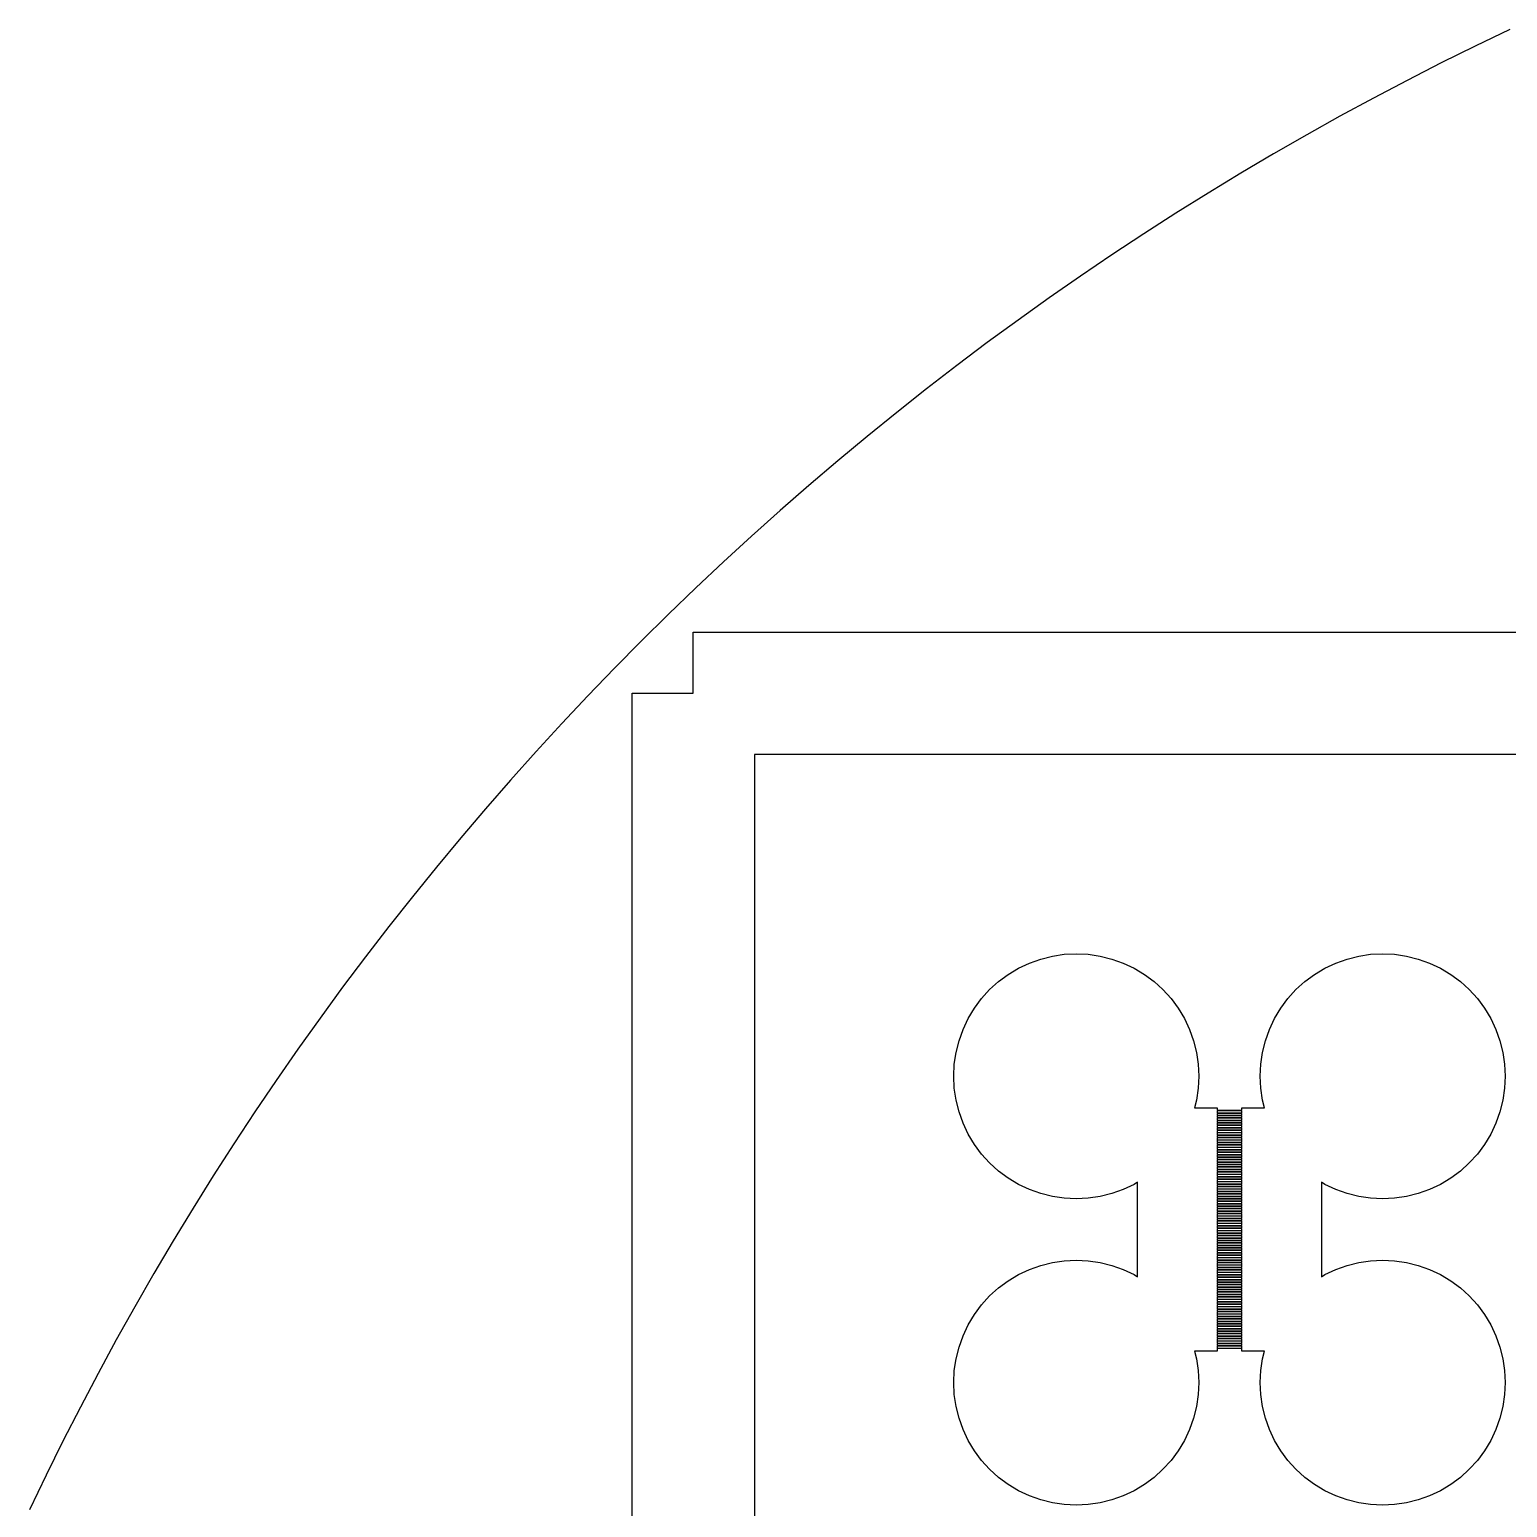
# Model space of a CAD drawing. Extents: x -18 to 83, y -18 to 83.
# Drawn here: x -13.58 to 10.54, y 53.96 to 78.08 of the extents above; entities that cross this region are included whole.
import ezdxf

# ---------------------------------------------------------------- set-up
doc = ezdxf.new("R2010")
doc.units = 0

msp = doc.modelspace()

# ---------------------------------------------------------------- linework, layer by layer
for p, q in [((10.573, 78.0822), (10.0121, 77.8128)), ((10.0121, 77.8128), (9.4547, 77.5365)), ((9.4547, 77.5365), (8.90068, 77.2533)), ((8.90068, 77.2533), (8.35017, 76.9634)), ((8.35017, 76.9634), (7.80327, 76.6667)), ((7.80327, 76.6667), (7.26006, 76.3634)), ((7.26006, 76.3634), (6.7206, 76.0534)), ((6.7206, 76.0534), (6.18498, 75.7368)), ((6.18498, 75.7368), (5.65329, 75.4137)), ((5.65329, 75.4137), (5.12561, 75.0841)), ((5.12561, 75.0841), (4.60202, 74.748)), ((4.60202, 74.748), (4.08258, 74.4055)), ((4.08258, 74.4055), (3.56738, 74.0567)), ((3.56738, 74.0567), (3.05652, 73.7015)), ((3.05652, 73.7015), (2.55003, 73.3402)), ((2.55003, 73.3402), (2.04803, 72.9726)), ((2.04803, 72.9726), (1.55058, 72.5989)), ((1.55058, 72.5989), (1.05775, 72.2192)), ((1.05775, 72.2192), (0.56961, 71.8334)), ((0.56961, 71.8334), (0.08626, 71.4416)), ((0.08626, 71.4416), (-0.39226, 71.044)), ((-0.39226, 71.044), (-0.86586, 70.6405)), ((-0.86586, 70.6405), (-1.33447, 70.2312)), ((-1.33447, 70.2312), (-1.79803, 69.8162)), ((-1.79803, 69.8162), (-2.25647, 69.3956)), ((-2.25647, 69.3956), (-2.7097, 68.9693)), ((-2.7097, 68.9693), (-3.15767, 68.5376)), ((-3.15767, 68.5376), (-3.60031, 68.1003)), ((-3.60031, 68.1003), (-4.03755, 67.6577)), ((-2.75, 67.25), (-2.75, 68.25)), ((-2.75, 68.25), (67.25, 68.25)), ((-4.03755, 67.6577), (-4.46931, 67.2097)), ((-4.46931, 67.2097), (-4.89557, 66.7565)), ((-3.75, -2.75), (-3.75, 67.25)), ((-3.75, 67.25), (-2.75, 67.25)), ((-4.89557, 66.7565), (-5.31621, 66.298)), ((-5.31621, 66.298), (-5.7312, 65.8345)), ((66.25, 66.25), (-1.75, 66.25)), ((-1.75, 66.25), (-1.75, -1.75)), ((-5.7312, 65.8345), (-6.14049, 65.3659)), ((-6.14049, 65.3659), (-6.54398, 64.8923)), ((-6.54398, 64.8923), (-6.94162, 64.4137)), ((-6.94162, 64.4137), (-7.33337, 63.9304)), ((-7.33337, 63.9304), (-7.71916, 63.4422)), ((-7.71916, 63.4422), (-8.09892, 62.9494)), ((2.91943, 62.9139), (3.10983, 62.9616)), ((3.10983, 62.9616), (3.30397, 62.9904)), ((3.30397, 62.9904), (3.5, 63)), ((3.5, 63), (3.69604, 62.9904)), ((3.69604, 62.9904), (3.89018, 62.9616)), ((3.89018, 62.9616), (4.08058, 62.9139)), ((7.91942, 62.9139), (8.10982, 62.9616)), ((8.10982, 62.9616), (8.30396, 62.9904)), ((8.30396, 62.9904), (8.5, 63)), ((8.5, 63), (8.69603, 62.9904)), ((8.69603, 62.9904), (8.89017, 62.9616)), ((8.89017, 62.9616), (9.08057, 62.9139)), ((-8.09892, 62.9494), (-8.47261, 62.452)), ((2.38887, 62.6629), (2.55722, 62.7638)), ((2.55722, 62.7638), (2.73463, 62.8477)), ((2.73463, 62.8477), (2.91943, 62.9139)), ((4.08058, 62.9139), (4.26538, 62.8477)), ((4.26538, 62.8477), (4.44279, 62.7638)), ((4.44279, 62.7638), (4.61115, 62.6629)), ((7.38885, 62.6629), (7.55721, 62.7638)), ((7.55721, 62.7638), (7.73462, 62.8477)), ((7.73462, 62.8477), (7.91942, 62.9139)), ((9.08057, 62.9139), (9.26537, 62.8477)), ((9.26537, 62.8477), (9.44278, 62.7638)), ((9.44278, 62.7638), (9.61113, 62.6629)), ((2.0858, 62.4142), (2.23122, 62.546)), ((2.23122, 62.546), (2.38887, 62.6629)), ((4.61115, 62.6629), (4.7688, 62.546)), ((4.7688, 62.546), (4.91422, 62.4142)), ((7.08578, 62.4142), (7.2312, 62.546)), ((7.2312, 62.546), (7.38885, 62.6629)), ((9.61113, 62.6629), (9.76878, 62.546)), ((9.76878, 62.546), (9.9142, 62.4142)), ((-8.47261, 62.452), (-8.84018, 61.95)), ((1.83707, 62.1111), (1.95398, 62.2688)), ((1.95398, 62.2688), (2.0858, 62.4142)), ((4.91422, 62.4142), (5.04604, 62.2688)), ((5.04604, 62.2688), (5.16295, 62.1111)), ((6.83705, 62.1111), (6.95396, 62.2688)), ((6.95396, 62.2688), (7.08578, 62.4142)), ((9.9142, 62.4142), (10.046, 62.2688)), ((10.046, 62.2688), (10.1629, 62.1111)), ((1.73616, 61.9428), (1.83707, 62.1111)), ((5.16295, 62.1111), (5.26385, 61.9428)), ((6.73615, 61.9428), (6.83705, 62.1111)), ((10.1629, 62.1111), (10.2638, 61.9428)), ((-8.84018, 61.95), (-9.20154, 61.4435)), ((1.58612, 61.5806), (1.65225, 61.7654)), ((1.65225, 61.7654), (1.73616, 61.9428)), ((5.26385, 61.9428), (5.34776, 61.7654)), ((5.34776, 61.7654), (5.41389, 61.5806)), ((6.58611, 61.5806), (6.65224, 61.7654)), ((6.65224, 61.7654), (6.73615, 61.9428)), ((10.2638, 61.9428), (10.3477, 61.7654)), ((10.3477, 61.7654), (10.4139, 61.5806)), ((1.53844, 61.3902), (1.58612, 61.5806)), ((5.41389, 61.5806), (5.46158, 61.3902)), ((6.53842, 61.3902), (6.58611, 61.5806)), ((10.4139, 61.5806), (10.4616, 61.3902)), ((-9.20154, 61.4435), (-9.55667, 60.9326)), ((1.50964, 61.196), (1.53844, 61.3902)), ((5.46158, 61.3902), (5.49037, 61.196)), ((6.50963, 61.196), (6.53842, 61.3902)), ((10.4616, 61.3902), (10.4904, 61.196)), ((1.5, 61), (1.50964, 61.196)), ((5.49037, 61.196), (5.5, 61)), ((6.5, 61), (6.50963, 61.196)), ((10.4904, 61.196), (10.5, 61)), ((-9.55667, 60.9326), (-9.9055, 60.4174)), ((1.50964, 60.804), (1.5, 61)), ((1.53844, 60.6098), (1.50964, 60.804)), ((5.49037, 60.804), (5.46158, 60.6098)), ((5.5, 61), (5.49037, 60.804)), ((6.50963, 60.804), (6.5, 61)), ((6.53842, 60.6098), (6.50963, 60.804)), ((10.4904, 60.804), (10.4616, 60.6098)), ((10.5, 61), (10.4904, 60.804)), ((1.58612, 60.4194), (1.53844, 60.6098)), ((5.46158, 60.6098), (5.43031, 60.485)), ((6.56969, 60.485), (6.53842, 60.6098)), ((10.4616, 60.6098), (10.4139, 60.4194)), ((-9.9055, 60.4174), (-10.248, 59.898)), ((1.65225, 60.2346), (1.58612, 60.4194)), ((5.43031, 60.485), (5.8, 60.485)), ((5.8, 60.485), (5.8, 60.445)), ((5.8, 60.445), (6.2, 60.445)), ((6.2, 60.435), (5.8, 60.435)), ((5.8, 60.435), (5.8, 60.405)), ((5.8, 60.405), (6.2, 60.405)), ((6.2, 60.395), (5.8, 60.395)), ((5.8, 60.395), (5.8, 60.365)), ((5.8, 60.365), (6.2, 60.365)), ((6.2, 60.355), (5.8, 60.355)), ((5.8, 60.355), (5.8, 60.325)), ((5.8, 60.325), (6.2, 60.325)), ((6.2, 60.315), (5.8, 60.315)), ((5.8, 60.315), (5.8, 60.285)), ((6.2, 60.445), (6.2, 60.485)), ((6.2, 60.485), (6.56969, 60.485)), ((6.2, 60.405), (6.2, 60.435)), ((6.2, 60.365), (6.2, 60.395)), ((6.2, 60.325), (6.2, 60.355)), ((6.2, 60.285), (6.2, 60.315)), ((10.4139, 60.4194), (10.3477, 60.2346)), ((1.73616, 60.0572), (1.65225, 60.2346)), ((1.83707, 59.8889), (1.73616, 60.0572)), ((5.8, 60.285), (6.2, 60.285)), ((6.2, 60.275), (5.8, 60.275)), ((5.8, 60.275), (5.8, 60.245)), ((5.8, 60.245), (6.2, 60.245)), ((6.2, 60.235), (5.8, 60.235)), ((5.8, 60.235), (5.8, 60.205)), ((5.8, 60.205), (6.2, 60.205)), ((6.2, 60.195), (5.8, 60.195)), ((5.8, 60.195), (5.8, 60.165)), ((5.8, 60.165), (6.2, 60.165)), ((6.2, 60.155), (5.8, 60.155)), ((5.8, 60.155), (5.8, 60.125)), ((5.8, 60.125), (6.2, 60.125)), ((6.2, 60.115), (5.8, 60.115)), ((5.8, 60.115), (5.8, 60.085)), ((5.8, 60.085), (6.2, 60.085)), ((6.2, 60.075), (5.8, 60.075)), ((5.8, 60.075), (5.8, 60.045)), ((6.2, 60.245), (6.2, 60.275)), ((6.2, 60.205), (6.2, 60.235)), ((6.2, 60.165), (6.2, 60.195)), ((6.2, 60.125), (6.2, 60.155)), ((6.2, 60.085), (6.2, 60.115)), ((6.2, 60.045), (6.2, 60.075)), ((10.2638, 60.0572), (10.1629, 59.8889)), ((10.3477, 60.2346), (10.2638, 60.0572)), ((-10.248, 59.898), (-10.5841, 59.3744)), ((1.95398, 59.7312), (1.83707, 59.8889)), ((5.8, 60.045), (6.2, 60.045)), ((6.2, 60.035), (5.8, 60.035)), ((5.8, 60.035), (5.8, 60.005)), ((5.8, 60.005), (6.2, 60.005)), ((6.2, 59.995), (5.8, 59.995)), ((5.8, 59.995), (5.8, 59.965)), ((5.8, 59.965), (6.2, 59.965)), ((6.2, 59.955), (5.8, 59.955)), ((5.8, 59.955), (5.8, 59.925)), ((5.8, 59.925), (6.2, 59.925)), ((6.2, 59.915), (5.8, 59.915)), ((5.8, 59.915), (5.8, 59.885)), ((5.8, 59.885), (6.2, 59.885)), ((6.2, 59.875), (5.8, 59.875)), ((5.8, 59.875), (5.8, 59.845)), ((5.8, 59.845), (6.2, 59.845)), ((6.2, 59.835), (5.8, 59.835)), ((5.8, 59.835), (5.8, 59.805)), ((6.2, 60.005), (6.2, 60.035)), ((6.2, 59.965), (6.2, 59.995)), ((6.2, 59.925), (6.2, 59.955)), ((6.2, 59.885), (6.2, 59.915)), ((6.2, 59.845), (6.2, 59.875)), ((6.2, 59.805), (6.2, 59.835)), ((10.1629, 59.8889), (10.046, 59.7312)), ((2.0858, 59.5858), (1.95398, 59.7312)), ((2.23122, 59.454), (2.0858, 59.5858)), ((5.8, 59.805), (6.2, 59.805)), ((6.2, 59.795), (5.8, 59.795)), ((5.8, 59.795), (5.8, 59.765)), ((5.8, 59.765), (6.2, 59.765)), ((6.2, 59.755), (5.8, 59.755)), ((5.8, 59.755), (5.8, 59.725)), ((5.8, 59.725), (6.2, 59.725)), ((6.2, 59.715), (5.8, 59.715)), ((5.8, 59.715), (5.8, 59.685)), ((5.8, 59.685), (6.2, 59.685)), ((6.2, 59.675), (5.8, 59.675)), ((5.8, 59.675), (5.8, 59.645)), ((5.8, 59.645), (6.2, 59.645)), ((6.2, 59.635), (5.8, 59.635)), ((5.8, 59.635), (5.8, 59.605)), ((5.8, 59.605), (6.2, 59.605)), ((6.2, 59.595), (5.8, 59.595)), ((5.8, 59.595), (5.8, 59.565)), ((6.2, 59.765), (6.2, 59.795)), ((6.2, 59.725), (6.2, 59.755)), ((6.2, 59.685), (6.2, 59.715)), ((6.2, 59.645), (6.2, 59.675)), ((6.2, 59.605), (6.2, 59.635)), ((6.2, 59.565), (6.2, 59.595)), ((9.9142, 59.5858), (9.76878, 59.454)), ((10.046, 59.7312), (9.9142, 59.5858)), ((-10.5841, 59.3744), (-10.9137, 58.8467)), ((2.38887, 59.3371), (2.23122, 59.454)), ((2.55722, 59.2361), (2.38887, 59.3371)), ((5.8, 59.565), (6.2, 59.565)), ((6.2, 59.555), (5.8, 59.555)), ((5.8, 59.555), (5.8, 59.525)), ((5.8, 59.525), (6.2, 59.525)), ((6.2, 59.515), (5.8, 59.515)), ((5.8, 59.515), (5.8, 59.485)), ((5.8, 59.485), (6.2, 59.485)), ((6.2, 59.475), (5.8, 59.475)), ((5.8, 59.475), (5.8, 59.445)), ((5.8, 59.445), (6.2, 59.445)), ((6.2, 59.435), (5.8, 59.435)), ((5.8, 59.435), (5.8, 59.405)), ((5.8, 59.405), (6.2, 59.405)), ((6.2, 59.395), (5.8, 59.395)), ((5.8, 59.395), (5.8, 59.365)), ((5.8, 59.365), (6.2, 59.365)), ((6.2, 59.355), (5.8, 59.355)), ((5.8, 59.355), (5.8, 59.325)), ((6.2, 59.525), (6.2, 59.555)), ((6.2, 59.485), (6.2, 59.515)), ((6.2, 59.445), (6.2, 59.475)), ((6.2, 59.405), (6.2, 59.435)), ((6.2, 59.365), (6.2, 59.395)), ((6.2, 59.325), (6.2, 59.355)), ((9.61113, 59.3371), (9.44278, 59.2361)), ((9.76878, 59.454), (9.61113, 59.3371)), ((2.73463, 59.1522), (2.55722, 59.2361)), ((2.91943, 59.0861), (2.73463, 59.1522)), ((4.26538, 59.1522), (4.08058, 59.0861)), ((4.44279, 59.2361), (4.26538, 59.1522)), ((4.5, 59.2704), (4.44279, 59.2361)), ((4.5, 57.7296), (4.5, 59.2704)), ((5.8, 59.325), (6.2, 59.325)), ((6.2, 59.315), (5.8, 59.315)), ((5.8, 59.315), (5.8, 59.285)), ((5.8, 59.285), (6.2, 59.285)), ((6.2, 59.275), (5.8, 59.275)), ((5.8, 59.275), (5.8, 59.245)), ((5.8, 59.245), (6.2, 59.245)), ((6.2, 59.235), (5.8, 59.235)), ((5.8, 59.235), (5.8, 59.205)), ((5.8, 59.205), (6.2, 59.205)), ((6.2, 59.195), (5.8, 59.195)), ((5.8, 59.195), (5.8, 59.165)), ((5.8, 59.165), (6.2, 59.165)), ((6.2, 59.155), (5.8, 59.155)), ((5.8, 59.155), (5.8, 59.125)), ((5.8, 59.125), (6.2, 59.125)), ((6.2, 59.115), (5.8, 59.115)), ((5.8, 59.115), (5.8, 59.085)), ((6.2, 59.285), (6.2, 59.315)), ((6.2, 59.245), (6.2, 59.275)), ((6.2, 59.205), (6.2, 59.235)), ((6.2, 59.165), (6.2, 59.195)), ((6.2, 59.125), (6.2, 59.155)), ((6.2, 59.085), (6.2, 59.115)), ((7.55721, 59.2361), (7.5, 59.2704)), ((7.5, 59.2704), (7.5, 57.7296)), ((7.73462, 59.1522), (7.55721, 59.2361)), ((7.91942, 59.0861), (7.73462, 59.1522)), ((9.26537, 59.1522), (9.08057, 59.0861)), ((9.44278, 59.2361), (9.26537, 59.1522)), ((3.10983, 59.0384), (2.91943, 59.0861)), ((3.30397, 59.0096), (3.10983, 59.0384)), ((3.5, 59), (3.30397, 59.0096)), ((3.69604, 59.0096), (3.5, 59)), ((3.89018, 59.0384), (3.69604, 59.0096)), ((4.08058, 59.0861), (3.89018, 59.0384)), ((5.8, 59.085), (6.2, 59.085)), ((6.2, 59.075), (5.8, 59.075)), ((5.8, 59.075), (5.8, 59.045)), ((5.8, 59.045), (6.2, 59.045)), ((6.2, 59.035), (5.8, 59.035)), ((5.8, 59.035), (5.8, 59.005)), ((5.8, 59.005), (6.2, 59.005)), ((6.2, 58.995), (5.8, 58.995)), ((5.8, 58.995), (5.8, 58.965)), ((5.8, 58.965), (6.2, 58.965)), ((6.2, 58.955), (5.8, 58.955)), ((5.8, 58.955), (5.8, 58.925)), ((5.8, 58.925), (6.2, 58.925)), ((6.2, 58.915), (5.8, 58.915)), ((5.8, 58.915), (5.8, 58.885)), ((5.8, 58.885), (6.2, 58.885)), ((6.2, 58.875), (5.8, 58.875)), ((5.8, 58.875), (5.8, 58.845)), ((6.2, 59.045), (6.2, 59.075)), ((6.2, 59.005), (6.2, 59.035)), ((6.2, 58.965), (6.2, 58.995)), ((6.2, 58.925), (6.2, 58.955)), ((6.2, 58.885), (6.2, 58.915)), ((6.2, 58.845), (6.2, 58.875)), ((8.10982, 59.0384), (7.91942, 59.0861)), ((8.30396, 59.0096), (8.10982, 59.0384)), ((8.5, 59), (8.30396, 59.0096)), ((8.69603, 59.0096), (8.5, 59)), ((8.89017, 59.0384), (8.69603, 59.0096)), ((9.08057, 59.0861), (8.89017, 59.0384)), ((-10.9137, 58.8467), (-11.2368, 58.315)), ((5.8, 58.845), (6.2, 58.845)), ((6.2, 58.835), (5.8, 58.835)), ((5.8, 58.835), (5.8, 58.805)), ((5.8, 58.805), (6.2, 58.805)), ((6.2, 58.795), (5.8, 58.795)), ((5.8, 58.795), (5.8, 58.765)), ((5.8, 58.765), (6.2, 58.765)), ((6.2, 58.755), (5.8, 58.755)), ((5.8, 58.755), (5.8, 58.725)), ((5.8, 58.725), (6.2, 58.725)), ((6.2, 58.715), (5.8, 58.715)), ((5.8, 58.715), (5.8, 58.685)), ((5.8, 58.685), (6.2, 58.685)), ((6.2, 58.675), (5.8, 58.675)), ((5.8, 58.675), (5.8, 58.645)), ((5.8, 58.645), (6.2, 58.645)), ((6.2, 58.635), (5.8, 58.635)), ((5.8, 58.635), (5.8, 58.605)), ((6.2, 58.805), (6.2, 58.835)), ((6.2, 58.765), (6.2, 58.795)), ((6.2, 58.725), (6.2, 58.755)), ((6.2, 58.685), (6.2, 58.715)), ((6.2, 58.645), (6.2, 58.675)), ((6.2, 58.605), (6.2, 58.635)), ((5.8, 58.605), (6.2, 58.605)), ((6.2, 58.595), (5.8, 58.595)), ((5.8, 58.595), (5.8, 58.565)), ((5.8, 58.565), (6.2, 58.565)), ((6.2, 58.555), (5.8, 58.555)), ((5.8, 58.555), (5.8, 58.525)), ((5.8, 58.525), (6.2, 58.525)), ((6.2, 58.515), (5.8, 58.515)), ((5.8, 58.515), (5.8, 58.485)), ((5.8, 58.485), (6.2, 58.485)), ((6.2, 58.475), (5.8, 58.475)), ((5.8, 58.475), (5.8, 58.445)), ((5.8, 58.445), (6.2, 58.445)), ((6.2, 58.435), (5.8, 58.435)), ((5.8, 58.435), (5.8, 58.405)), ((5.8, 58.405), (6.2, 58.405)), ((6.2, 58.395), (5.8, 58.395)), ((5.8, 58.395), (5.8, 58.365)), ((6.2, 58.565), (6.2, 58.595)), ((6.2, 58.525), (6.2, 58.555)), ((6.2, 58.485), (6.2, 58.515)), ((6.2, 58.445), (6.2, 58.475)), ((6.2, 58.405), (6.2, 58.435)), ((6.2, 58.365), (6.2, 58.395)), ((-11.2368, 58.315), (-11.5534, 57.7794)), ((5.8, 58.365), (6.2, 58.365)), ((6.2, 58.355), (5.8, 58.355)), ((5.8, 58.355), (5.8, 58.325)), ((5.8, 58.325), (6.2, 58.325)), ((6.2, 58.315), (5.8, 58.315)), ((5.8, 58.315), (5.8, 58.285)), ((5.8, 58.285), (6.2, 58.285)), ((6.2, 58.275), (5.8, 58.275)), ((5.8, 58.275), (5.8, 58.245)), ((5.8, 58.245), (6.2, 58.245)), ((6.2, 58.235), (5.8, 58.235)), ((5.8, 58.235), (5.8, 58.205)), ((5.8, 58.205), (6.2, 58.205)), ((6.2, 58.195), (5.8, 58.195)), ((5.8, 58.195), (5.8, 58.165)), ((5.8, 58.165), (6.2, 58.165)), ((6.2, 58.155), (5.8, 58.155)), ((5.8, 58.155), (5.8, 58.125)), ((6.2, 58.325), (6.2, 58.355)), ((6.2, 58.285), (6.2, 58.315)), ((6.2, 58.245), (6.2, 58.275)), ((6.2, 58.205), (6.2, 58.235)), ((6.2, 58.165), (6.2, 58.195)), ((6.2, 58.125), (6.2, 58.155)), ((2.73463, 57.8478), (2.91943, 57.9139)), ((2.91943, 57.9139), (3.10983, 57.9616)), ((3.10983, 57.9616), (3.30397, 57.9904)), ((3.30397, 57.9904), (3.5, 58)), ((3.5, 58), (3.69604, 57.9904)), ((3.69604, 57.9904), (3.89018, 57.9616)), ((3.89018, 57.9616), (4.08058, 57.9139)), ((4.08058, 57.9139), (4.26538, 57.8478)), ((5.8, 58.125), (6.2, 58.125)), ((6.2, 58.115), (5.8, 58.115)), ((5.8, 58.115), (5.8, 58.085)), ((5.8, 58.085), (6.2, 58.085)), ((6.2, 58.075), (5.8, 58.075)), ((5.8, 58.075), (5.8, 58.045)), ((5.8, 58.045), (6.2, 58.045)), ((6.2, 58.035), (5.8, 58.035)), ((5.8, 58.035), (5.8, 58.005)), ((5.8, 58.005), (6.2, 58.005)), ((6.2, 57.995), (5.8, 57.995)), ((5.8, 57.995), (5.8, 57.965)), ((5.8, 57.965), (6.2, 57.965)), ((6.2, 57.955), (5.8, 57.955)), ((5.8, 57.955), (5.8, 57.925)), ((5.8, 57.925), (6.2, 57.925)), ((6.2, 57.915), (5.8, 57.915)), ((5.8, 57.915), (5.8, 57.885)), ((5.8, 57.885), (6.2, 57.885)), ((6.2, 58.085), (6.2, 58.115)), ((6.2, 58.045), (6.2, 58.075)), ((6.2, 58.005), (6.2, 58.035)), ((6.2, 57.965), (6.2, 57.995)), ((6.2, 57.925), (6.2, 57.955)), ((6.2, 57.885), (6.2, 57.915)), ((7.73462, 57.8478), (7.91942, 57.9139)), ((7.91942, 57.9139), (8.10982, 57.9616)), ((8.10982, 57.9616), (8.30396, 57.9904)), ((8.30396, 57.9904), (8.5, 58)), ((8.5, 58), (8.69603, 57.9904)), ((8.69603, 57.9904), (8.89017, 57.9616)), ((8.89017, 57.9616), (9.08057, 57.9139)), ((9.08057, 57.9139), (9.26537, 57.8478)), ((-11.5534, 57.7794), (-11.8634, 57.2399)), ((2.23122, 57.546), (2.38887, 57.6629)), ((2.38887, 57.6629), (2.55722, 57.7639)), ((2.55722, 57.7639), (2.73463, 57.8478)), ((4.26538, 57.8478), (4.44279, 57.7639)), ((4.44279, 57.7639), (4.5, 57.7296)), ((6.2, 57.875), (5.8, 57.875)), ((5.8, 57.875), (5.8, 57.845)), ((5.8, 57.845), (6.2, 57.845)), ((6.2, 57.835), (5.8, 57.835)), ((5.8, 57.835), (5.8, 57.805)), ((5.8, 57.805), (6.2, 57.805)), ((6.2, 57.795), (5.8, 57.795)), ((5.8, 57.795), (5.8, 57.765)), ((5.8, 57.765), (6.2, 57.765)), ((6.2, 57.755), (5.8, 57.755)), ((5.8, 57.755), (5.8, 57.725)), ((5.8, 57.725), (6.2, 57.725)), ((6.2, 57.715), (5.8, 57.715)), ((5.8, 57.715), (5.8, 57.685)), ((5.8, 57.685), (6.2, 57.685)), ((6.2, 57.675), (5.8, 57.675)), ((5.8, 57.675), (5.8, 57.645)), ((5.8, 57.645), (6.2, 57.645)), ((6.2, 57.845), (6.2, 57.875)), ((6.2, 57.805), (6.2, 57.835)), ((6.2, 57.765), (6.2, 57.795)), ((6.2, 57.725), (6.2, 57.755)), ((6.2, 57.685), (6.2, 57.715)), ((6.2, 57.645), (6.2, 57.675)), ((7.5, 57.7296), (7.55721, 57.7639)), ((7.55721, 57.7639), (7.73462, 57.8478)), ((9.26537, 57.8478), (9.44278, 57.7639)), ((9.44278, 57.7639), (9.61113, 57.6629)), ((9.61113, 57.6629), (9.76878, 57.546)), ((1.95398, 57.2688), (2.0858, 57.4142)), ((2.0858, 57.4142), (2.23122, 57.546)), ((6.2, 57.635), (5.8, 57.635)), ((5.8, 57.635), (5.8, 57.605)), ((5.8, 57.605), (6.2, 57.605)), ((6.2, 57.595), (5.8, 57.595)), ((5.8, 57.595), (5.8, 57.565)), ((5.8, 57.565), (6.2, 57.565)), ((6.2, 57.555), (5.8, 57.555)), ((5.8, 57.555), (5.8, 57.525)), ((5.8, 57.525), (6.2, 57.525)), ((6.2, 57.515), (5.8, 57.515)), ((5.8, 57.515), (5.8, 57.485)), ((5.8, 57.485), (6.2, 57.485)), ((6.2, 57.475), (5.8, 57.475)), ((5.8, 57.475), (5.8, 57.445)), ((5.8, 57.445), (6.2, 57.445)), ((6.2, 57.435), (5.8, 57.435)), ((5.8, 57.435), (5.8, 57.405)), ((5.8, 57.405), (6.2, 57.405)), ((6.2, 57.605), (6.2, 57.635)), ((6.2, 57.565), (6.2, 57.595)), ((6.2, 57.525), (6.2, 57.555)), ((6.2, 57.485), (6.2, 57.515)), ((6.2, 57.445), (6.2, 57.475)), ((6.2, 57.405), (6.2, 57.435)), ((9.76878, 57.546), (9.9142, 57.4142)), ((9.9142, 57.4142), (10.046, 57.2688)), ((-11.8634, 57.2399), (-12.1667, 56.6967)), ((1.83707, 57.1111), (1.95398, 57.2688)), ((6.2, 57.395), (5.8, 57.395)), ((5.8, 57.395), (5.8, 57.365)), ((5.8, 57.365), (6.2, 57.365)), ((6.2, 57.355), (5.8, 57.355)), ((5.8, 57.355), (5.8, 57.325)), ((5.8, 57.325), (6.2, 57.325)), ((6.2, 57.315), (5.8, 57.315)), ((5.8, 57.315), (5.8, 57.285)), ((5.8, 57.285), (6.2, 57.285)), ((6.2, 57.275), (5.8, 57.275)), ((5.8, 57.275), (5.8, 57.245)), ((5.8, 57.245), (6.2, 57.245)), ((6.2, 57.235), (5.8, 57.235)), ((5.8, 57.235), (5.8, 57.205)), ((5.8, 57.205), (6.2, 57.205)), ((6.2, 57.195), (5.8, 57.195)), ((5.8, 57.195), (5.8, 57.165)), ((5.8, 57.165), (6.2, 57.165)), ((6.2, 57.365), (6.2, 57.395)), ((6.2, 57.325), (6.2, 57.355)), ((6.2, 57.285), (6.2, 57.315)), ((6.2, 57.245), (6.2, 57.275)), ((6.2, 57.205), (6.2, 57.235)), ((6.2, 57.165), (6.2, 57.195)), ((10.046, 57.2688), (10.1629, 57.1111)), ((1.65225, 56.7654), (1.73616, 56.9428)), ((1.73616, 56.9428), (1.83707, 57.1111)), ((6.2, 57.155), (5.8, 57.155)), ((5.8, 57.155), (5.8, 57.125)), ((5.8, 57.125), (6.2, 57.125)), ((6.2, 57.115), (5.8, 57.115)), ((5.8, 57.115), (5.8, 57.085)), ((5.8, 57.085), (6.2, 57.085)), ((6.2, 57.075), (5.8, 57.075)), ((5.8, 57.075), (5.8, 57.045)), ((5.8, 57.045), (6.2, 57.045)), ((6.2, 57.035), (5.8, 57.035)), ((5.8, 57.035), (5.8, 57.005)), ((5.8, 57.005), (6.2, 57.005)), ((6.2, 56.995), (5.8, 56.995)), ((5.8, 56.995), (5.8, 56.965)), ((5.8, 56.965), (6.2, 56.965)), ((6.2, 56.955), (5.8, 56.955)), ((5.8, 56.955), (5.8, 56.925)), ((5.8, 56.925), (6.2, 56.925)), ((6.2, 57.125), (6.2, 57.155)), ((6.2, 57.085), (6.2, 57.115)), ((6.2, 57.045), (6.2, 57.075)), ((6.2, 57.005), (6.2, 57.035)), ((6.2, 56.965), (6.2, 56.995)), ((6.2, 56.925), (6.2, 56.955)), ((10.1629, 57.1111), (10.2638, 56.9428)), ((10.2638, 56.9428), (10.3477, 56.7654)), ((-12.1667, 56.6967), (-12.4634, 56.1498)), ((1.58612, 56.5806), (1.65225, 56.7654)), ((6.2, 56.915), (5.8, 56.915)), ((5.8, 56.915), (5.8, 56.885)), ((5.8, 56.885), (6.2, 56.885)), ((6.2, 56.875), (5.8, 56.875)), ((5.8, 56.875), (5.8, 56.845)), ((5.8, 56.845), (6.2, 56.845)), ((6.2, 56.835), (5.8, 56.835)), ((5.8, 56.835), (5.8, 56.805)), ((5.8, 56.805), (6.2, 56.805)), ((6.2, 56.795), (5.8, 56.795)), ((5.8, 56.795), (5.8, 56.765)), ((5.8, 56.765), (6.2, 56.765)), ((6.2, 56.755), (5.8, 56.755)), ((5.8, 56.755), (5.8, 56.725)), ((5.8, 56.725), (6.2, 56.725)), ((6.2, 56.715), (5.8, 56.715)), ((5.8, 56.715), (5.8, 56.685)), ((5.8, 56.685), (6.2, 56.685)), ((6.2, 56.885), (6.2, 56.915)), ((6.2, 56.845), (6.2, 56.875)), ((6.2, 56.805), (6.2, 56.835)), ((6.2, 56.765), (6.2, 56.795)), ((6.2, 56.725), (6.2, 56.755)), ((6.2, 56.685), (6.2, 56.715)), ((10.3477, 56.7654), (10.4139, 56.5806)), ((1.53844, 56.3902), (1.58612, 56.5806)), ((5.8, 56.515), (5.43031, 56.515)), ((5.43031, 56.515), (5.46158, 56.3902)), ((6.2, 56.675), (5.8, 56.675)), ((5.8, 56.675), (5.8, 56.645)), ((5.8, 56.645), (6.2, 56.645)), ((6.2, 56.635), (5.8, 56.635)), ((5.8, 56.635), (5.8, 56.605)), ((5.8, 56.605), (6.2, 56.605)), ((6.2, 56.595), (5.8, 56.595)), ((5.8, 56.595), (5.8, 56.565)), ((5.8, 56.565), (6.2, 56.565)), ((6.2, 56.555), (5.8, 56.555)), ((5.8, 56.555), (5.8, 56.515)), ((6.2, 56.645), (6.2, 56.675)), ((6.2, 56.605), (6.2, 56.635)), ((6.2, 56.565), (6.2, 56.595)), ((6.2, 56.515), (6.2, 56.555)), ((6.56969, 56.515), (6.2, 56.515)), ((6.53842, 56.3902), (6.56969, 56.515)), ((10.4139, 56.5806), (10.4616, 56.3902)), ((1.50964, 56.196), (1.53844, 56.3902)), ((5.46158, 56.3902), (5.49037, 56.196)), ((6.50963, 56.196), (6.53842, 56.3902)), ((10.4616, 56.3902), (10.4904, 56.196)), ((-12.4634, 56.1498), (-12.7533, 55.5993)), ((1.5, 56), (1.50964, 56.196)), ((1.50964, 55.804), (1.5, 56)), ((5.49037, 56.196), (5.5, 56)), ((5.5, 56), (5.49037, 55.804)), ((6.5, 56), (6.50963, 56.196)), ((6.50963, 55.804), (6.5, 56)), ((10.4904, 56.196), (10.5, 56)), ((10.5, 56), (10.4904, 55.804)), ((1.53844, 55.6098), (1.50964, 55.804)), ((5.49037, 55.804), (5.46158, 55.6098)), ((6.53842, 55.6098), (6.50963, 55.804)), ((10.4904, 55.804), (10.4616, 55.6098)), ((-12.7533, 55.5993), (-13.0365, 55.0453)), ((1.58612, 55.4194), (1.53844, 55.6098)), ((5.46158, 55.6098), (5.41389, 55.4194)), ((6.58611, 55.4194), (6.53842, 55.6098)), ((10.4616, 55.6098), (10.4139, 55.4194)), ((1.65225, 55.2346), (1.58612, 55.4194)), ((1.73616, 55.0572), (1.65225, 55.2346)), ((5.34776, 55.2346), (5.26385, 55.0572)), ((5.41389, 55.4194), (5.34776, 55.2346)), ((6.65224, 55.2346), (6.58611, 55.4194)), ((6.73615, 55.0572), (6.65224, 55.2346)), ((10.3477, 55.2346), (10.2638, 55.0572)), ((10.4139, 55.4194), (10.3477, 55.2346)), ((-13.0365, 55.0453), (-13.3128, 54.4878)), ((1.83707, 54.8889), (1.73616, 55.0572)), ((5.26385, 55.0572), (5.16295, 54.8889)), ((6.83705, 54.8889), (6.73615, 55.0572)), ((10.2638, 55.0572), (10.1629, 54.8889)), ((1.95398, 54.7312), (1.83707, 54.8889)), ((5.16295, 54.8889), (5.04604, 54.7312)), ((6.95396, 54.7312), (6.83705, 54.8889)), ((10.1629, 54.8889), (10.046, 54.7312)), ((2.0858, 54.5858), (1.95398, 54.7312)), ((2.23122, 54.454), (2.0858, 54.5858)), ((4.91422, 54.5858), (4.7688, 54.454)), ((5.04604, 54.7312), (4.91422, 54.5858)), ((7.08578, 54.5858), (6.95396, 54.7312)), ((7.2312, 54.454), (7.08578, 54.5858)), ((9.9142, 54.5858), (9.76878, 54.454)), ((10.046, 54.7312), (9.9142, 54.5858)), ((-13.3128, 54.4878), (-13.5822, 53.927)), ((2.38887, 54.3371), (2.23122, 54.454)), ((2.55722, 54.2362), (2.38887, 54.3371)), ((4.61115, 54.3371), (4.44279, 54.2362)), ((4.7688, 54.454), (4.61115, 54.3371)), ((7.38885, 54.3371), (7.2312, 54.454)), ((7.55721, 54.2362), (7.38885, 54.3371)), ((9.61113, 54.3371), (9.44278, 54.2362)), ((9.76878, 54.454), (9.61113, 54.3371)), ((2.73463, 54.1523), (2.55722, 54.2362)), ((2.91943, 54.0861), (2.73463, 54.1523)), ((3.10983, 54.0384), (2.91943, 54.0861)), ((3.30397, 54.0096), (3.10983, 54.0384)), ((3.89018, 54.0384), (3.69604, 54.0096)), ((4.08058, 54.0861), (3.89018, 54.0384)), ((4.26538, 54.1523), (4.08058, 54.0861)), ((4.44279, 54.2362), (4.26538, 54.1523)), ((7.73462, 54.1523), (7.55721, 54.2362)), ((7.91942, 54.0861), (7.73462, 54.1523)), ((8.10982, 54.0384), (7.91942, 54.0861)), ((8.30396, 54.0096), (8.10982, 54.0384)), ((8.89017, 54.0384), (8.69603, 54.0096)), ((9.08057, 54.0861), (8.89017, 54.0384)), ((9.26537, 54.1523), (9.08057, 54.0861)), ((9.44278, 54.2362), (9.26537, 54.1523)), ((3.5, 54), (3.30397, 54.0096)), ((3.69604, 54.0096), (3.5, 54)), ((8.5, 54), (8.30396, 54.0096)), ((8.69603, 54.0096), (8.5, 54))]:
    msp.add_line(p, q)

doc.saveas('drawing.dxf')
